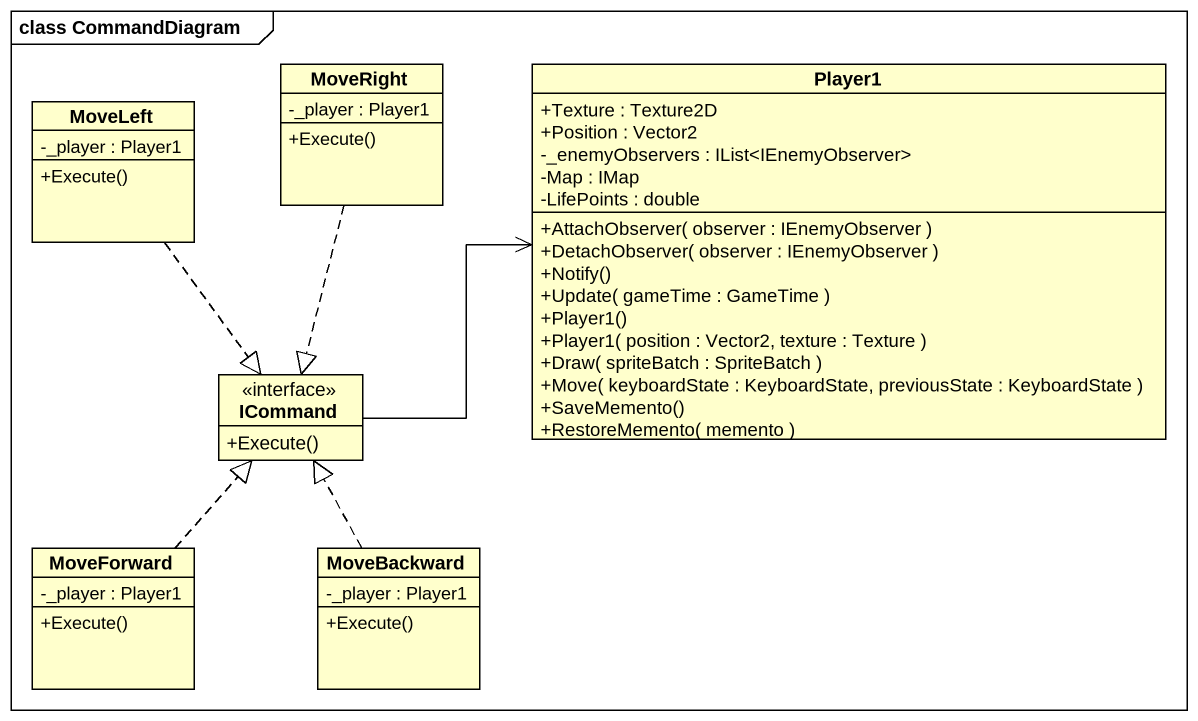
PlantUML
@startuml
mainframe class CommandDiagram
hide circle
hide empty members
skinparam classAttributeIconSize 0
class MoveRight {
  -_player : Player1
  +Execute()
}
class Player1 {
  +Texture : Texture2D
  +Position : Vector2
  -_enemyObservers : IList<IEnemyObserver>
  -Map : IMap
  -LifePoints : double
  +AttachObserver( observer : IEnemyObserver )
  +DetachObserver( observer : IEnemyObserver )
  +Notify()
  +Update( gameTime : GameTime )
  +Player1()
  +Player1( position : Vector2, texture : Texture )
  +Draw( spriteBatch : SpriteBatch )
  +Move( keyboardState : KeyboardState, previousState : KeyboardState )
  +SaveMemento()
  +RestoreMemento( memento )
}
class MoveLeft {
  -_player : Player1
  +Execute()
}
interface ICommand {
  +Execute()
}
class MoveForward {
  -_player : Player1
  +Execute()
}
class MoveBackward {
  -_player : Player1
  +Execute()
}
MoveRight ..|> ICommand
MoveLeft ..|> ICommand
ICommand -right-> Player1
MoveForward .up.|> ICommand
MoveBackward .up.|> ICommand
@enduml
